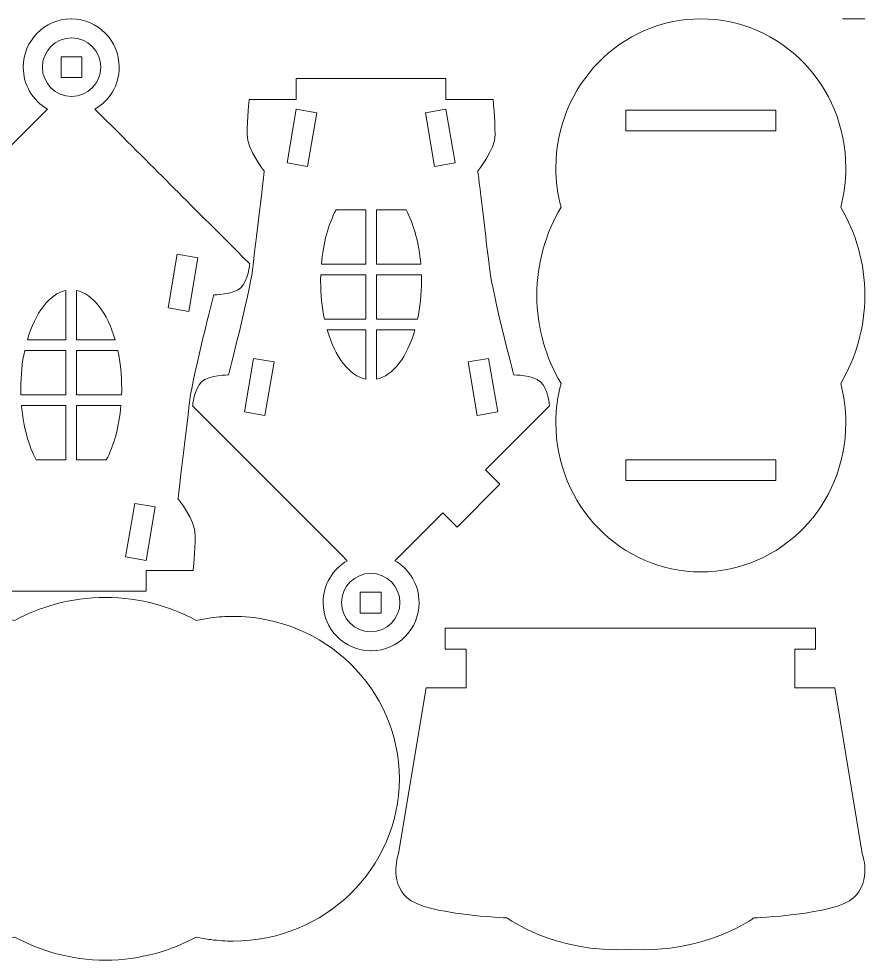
# Model space of a CAD drawing. Header units: centimetres. Extents: x -20.4 to 13.4, y -37.8 to 33.2.
# Drawn here: x 1.15 to 13.43, y -37.51 to -23.96 of the extents above; entities that cross this region are included whole.
import ezdxf

# ---------------------------------------------------------------- set-up
doc = ezdxf.new("R2010")
doc.units = ezdxf.units.CM
doc.header["$MEASUREMENT"] = 0
doc.layers.add('layer 1', color=7, linetype='Continuous')

msp = doc.modelspace()

# ---------------------------------------------------------------- linework, layer by layer
at = {"layer": 'layer 1', "color": 250, "lineweight": 9}
for points, knots in [([(1.90649, -23.96332), (1.90649, -23.96332), (1.90649, -23.96319), (1.90649, -23.96319), (1.90649, -23.96319), (1.90649, -23.96319), (1.90149, -23.96325), (1.90149, -23.96325), (1.90149, -23.96325), (1.90149, -23.96325), (1.89649, -23.96319), (1.89649, -23.96319), (1.89649, -23.96319), (1.89649, -23.96319), (1.89649, -23.96332), (1.89649, -23.96332), (1.89649, -23.96332), (1.51684, -23.96868), (1.2106, -24.27814), (1.2106, -24.65908), (1.2106, -24.65908), (1.2106, -24.91692), (1.35094, -25.14207), (1.5594, -25.26228), (1.5594, -25.26228), (1.5594, -25.26228), (0.87107, -25.95061), (0.87107, -25.95061), (0.87107, -25.95061), (0.87107, -25.95061), (0.66393, -25.74348), (0.66393, -25.74348), (0.66393, -25.74348), (0.66393, -25.74348), (0.04631, -26.36111), (0.04631, -26.36111), (0.04631, -26.36111), (0.04631, -26.36111), (0.25344, -26.56823), (0.25344, -26.56823), (0.25344, -26.56823), (0.25344, -26.56823), (-0.66693, -27.4886), (-0.66693, -27.4886), (-0.66693, -27.4886), (-0.66693, -27.4886), (-0.64673, -27.73691), (-0.53764, -27.83608), (-0.53764, -27.83608), (-0.42855, -27.93525), (-0.15086, -27.93525), (-0.15086, -27.93525), (-0.15086, -27.93525), (-0.15086, -27.93525), (0.1524, -29.09977), (0.19416, -29.44479), (0.19416, -29.44479), (0.23592, -29.78981), (0.36484, -30.87081), (0.36484, -30.87081), (0.36484, -30.87081), (0.36484, -30.87081), (0.11691, -31.16833), (0.11691, -31.39643), (0.11691, -31.39643), (0.11691, -31.62453), (0.14666, -31.89942), (0.14666, -31.89942), (0.14666, -31.89942), (0.14666, -31.89942), (0.82352, -31.89942), (0.82352, -31.89942), (0.82352, -31.89942), (0.82352, -31.89942), (0.82352, -32.19913), (0.82352, -32.19913), (0.82352, -32.19913), (0.82352, -32.19913), (2.97946, -32.19913), (2.97946, -32.19913), (2.97946, -32.19913), (2.97946, -32.19913), (2.97946, -31.89942), (2.97946, -31.89942), (2.97946, -31.89942), (2.97946, -31.89942), (3.65632, -31.89942), (3.65632, -31.89942), (3.65632, -31.89942), (3.65632, -31.89942), (3.68607, -31.62453), (3.68607, -31.39643), (3.68607, -31.39643), (3.68607, -31.16833), (3.43814, -30.87081), (3.43814, -30.87081), (3.43814, -30.87081), (3.43814, -30.87081), (3.56706, -29.78981), (3.60882, -29.44479), (3.60882, -29.44479), (3.65058, -29.09977), (3.95384, -27.93525), (3.95384, -27.93525), (3.95384, -27.93525), (3.95384, -27.93525), (4.23153, -27.93525), (4.34062, -27.83608), (4.34062, -27.83608), (4.44971, -27.73691), (4.46991, -27.4886), (4.46991, -27.4886), (4.46991, -27.4886), (3.45652, -26.47521), (3.17567, -26.19437), (2.24358, -25.26228), (2.24358, -25.26228), (2.45204, -25.14207), (2.59238, -24.91692), (2.59238, -24.65908), (2.59238, -24.65908), (2.59238, -24.27814), (2.28614, -23.96868), (1.90649, -23.96332)], [0, 0, 0, 0, 0.03125, 0.03125, 0.03125, 0.03125, 0.0625, 0.0625, 0.0625, 0.0625, 0.09375, 0.09375, 0.09375, 0.09375, 0.125, 0.125, 0.125, 0.125, 0.15625, 0.15625, 0.15625, 0.15625, 0.1875, 0.1875, 0.1875, 0.1875, 0.21875, 0.21875, 0.21875, 0.21875, 0.25, 0.25, 0.25, 0.25, 0.28125, 0.28125, 0.28125, 0.28125, 0.3125, 0.3125, 0.3125, 0.3125, 0.34375, 0.34375, 0.34375, 0.34375, 0.375, 0.375, 0.375, 0.375, 0.40625, 0.40625, 0.40625, 0.40625, 0.4375, 0.4375, 0.4375, 0.4375, 0.46875, 0.46875, 0.46875, 0.46875, 0.5, 0.5, 0.5, 0.5, 0.53125, 0.53125, 0.53125, 0.53125, 0.5625, 0.5625, 0.5625, 0.5625, 0.59375, 0.59375, 0.59375, 0.59375, 0.625, 0.625, 0.625, 0.625, 0.65625, 0.65625, 0.65625, 0.65625, 0.6875, 0.6875, 0.6875, 0.6875, 0.71875, 0.71875, 0.71875, 0.71875, 0.75, 0.75, 0.75, 0.75, 0.78125, 0.78125, 0.78125, 0.78125, 0.8125, 0.8125, 0.8125, 0.8125, 0.84375, 0.84375, 0.84375, 0.84375, 0.875, 0.875, 0.875, 0.875, 0.90625, 0.90625, 0.90625, 0.90625, 0.9375, 0.9375, 0.9375, 0.9375, 1, 1, 1, 1]), ([(8.87759, -29.77853), (8.87759, -29.58174), (8.90354, -29.3912), (8.9519, -29.21018), (8.9519, -29.21018), (8.73127, -28.84132), (8.60393, -28.40728), (8.60393, -27.9427), (8.60393, -27.9427), (8.60393, -27.47812), (8.73127, -27.04408), (8.9519, -26.67522), (8.9519, -26.67522), (8.90354, -26.4942), (8.87759, -26.30366), (8.87759, -26.10688), (8.87759, -26.10688), (8.87759, -24.92315), (9.81202, -23.96319), (10.96428, -23.96319), (10.96428, -23.96319), (12.11652, -23.96319), (13.05095, -24.92315), (13.05095, -26.10688), (13.05095, -26.10688), (13.05095, -26.30366), (13.02501, -26.4942), (12.97665, -26.67522), (12.97665, -26.67522), (13.19729, -27.04408), (13.32462, -27.47812), (13.32462, -27.9427), (13.32462, -27.9427), (13.32462, -28.40728), (13.19727, -28.84132), (12.97665, -29.21018), (12.97665, -29.21018), (13.02501, -29.3912), (13.05095, -29.58174), (13.05095, -29.77853), (13.05095, -29.77853), (13.05095, -30.96226), (12.11652, -31.92222), (10.96428, -31.92222), (10.96428, -31.92222), (9.81202, -31.92222), (8.87759, -30.96226), (8.87759, -29.77853)], [0, 0, 0, 0, 0.07692308, 0.07692308, 0.07692308, 0.07692308, 0.15384615, 0.15384615, 0.15384615, 0.15384615, 0.23076923, 0.23076923, 0.23076923, 0.23076923, 0.30769231, 0.30769231, 0.30769231, 0.30769231, 0.38461538, 0.38461538, 0.38461538, 0.38461538, 0.46153846, 0.46153846, 0.46153846, 0.46153846, 0.53846154, 0.53846154, 0.53846154, 0.53846154, 0.61538462, 0.61538462, 0.61538462, 0.61538462, 0.69230769, 0.69230769, 0.69230769, 0.69230769, 0.76923077, 0.76923077, 0.76923077, 0.76923077, 0.84615385, 0.84615385, 0.84615385, 0.84615385, 1, 1, 1, 1]), ([(6.21257, -33.05929), (6.21257, -33.05929), (6.21257, -33.05942), (6.21257, -33.05942), (6.21257, -33.05942), (6.21257, -33.05942), (6.21757, -33.05936), (6.21757, -33.05936), (6.21757, -33.05936), (6.21757, -33.05936), (6.22257, -33.05942), (6.22257, -33.05942), (6.22257, -33.05942), (6.22257, -33.05942), (6.22257, -33.05929), (6.22257, -33.05929), (6.22257, -33.05929), (6.60222, -33.05393), (6.90846, -32.74447), (6.90846, -32.36353), (6.90846, -32.36353), (6.90846, -32.10569), (6.76812, -31.88054), (6.55966, -31.76033), (6.55966, -31.76033), (6.55966, -31.76033), (7.24799, -31.072), (7.24799, -31.072), (7.24799, -31.072), (7.24799, -31.072), (7.45513, -31.27913), (7.45513, -31.27913), (7.45513, -31.27913), (7.45513, -31.27913), (8.07275, -30.6615), (8.07275, -30.6615), (8.07275, -30.6615), (8.07275, -30.6615), (7.86562, -30.45438), (7.86562, -30.45438), (7.86562, -30.45438), (7.86562, -30.45438), (8.78599, -29.53401), (8.78599, -29.53401), (8.78599, -29.53401), (8.78599, -29.53401), (8.76579, -29.2857), (8.6567, -29.18653), (8.6567, -29.18653), (8.54761, -29.08736), (8.26992, -29.08736), (8.26992, -29.08736), (8.26992, -29.08736), (8.26992, -29.08736), (7.96666, -27.92284), (7.9249, -27.57782), (7.9249, -27.57782), (7.88314, -27.2328), (7.75422, -26.1518), (7.75422, -26.1518), (7.75422, -26.1518), (7.75422, -26.1518), (8.00215, -25.85428), (8.00215, -25.62618), (8.00215, -25.62618), (8.00215, -25.39808), (7.9724, -25.12319), (7.9724, -25.12319), (7.9724, -25.12319), (7.9724, -25.12319), (7.29554, -25.12319), (7.29554, -25.12319), (7.29554, -25.12319), (7.29554, -25.12319), (7.29554, -24.82348), (7.29554, -24.82348), (7.29554, -24.82348), (7.29554, -24.82348), (5.1396, -24.82348), (5.1396, -24.82348), (5.1396, -24.82348), (5.1396, -24.82348), (5.1396, -25.12319), (5.1396, -25.12319), (5.1396, -25.12319), (5.1396, -25.12319), (4.46274, -25.12319), (4.46274, -25.12319), (4.46274, -25.12319), (4.46274, -25.12319), (4.43299, -25.39808), (4.43299, -25.62618), (4.43299, -25.62618), (4.43299, -25.85428), (4.68092, -26.1518), (4.68092, -26.1518), (4.68092, -26.1518), (4.68092, -26.1518), (4.552, -27.2328), (4.51024, -27.57782), (4.51024, -27.57782), (4.46848, -27.92284), (4.16522, -29.08736), (4.16522, -29.08736), (4.16522, -29.08736), (4.16522, -29.08736), (3.88753, -29.08736), (3.77844, -29.18653), (3.77844, -29.18653), (3.66935, -29.2857), (3.64915, -29.53401), (3.64915, -29.53401), (3.64915, -29.53401), (4.66254, -30.5474), (4.94339, -30.82824), (5.87548, -31.76033), (5.87548, -31.76033), (5.66702, -31.88054), (5.52668, -32.10569), (5.52668, -32.36353), (5.52668, -32.36353), (5.52668, -32.74447), (5.83292, -33.05393), (6.21257, -33.05929)], [0, 0, 0, 0, 0.03125, 0.03125, 0.03125, 0.03125, 0.0625, 0.0625, 0.0625, 0.0625, 0.09375, 0.09375, 0.09375, 0.09375, 0.125, 0.125, 0.125, 0.125, 0.15625, 0.15625, 0.15625, 0.15625, 0.1875, 0.1875, 0.1875, 0.1875, 0.21875, 0.21875, 0.21875, 0.21875, 0.25, 0.25, 0.25, 0.25, 0.28125, 0.28125, 0.28125, 0.28125, 0.3125, 0.3125, 0.3125, 0.3125, 0.34375, 0.34375, 0.34375, 0.34375, 0.375, 0.375, 0.375, 0.375, 0.40625, 0.40625, 0.40625, 0.40625, 0.4375, 0.4375, 0.4375, 0.4375, 0.46875, 0.46875, 0.46875, 0.46875, 0.5, 0.5, 0.5, 0.5, 0.53125, 0.53125, 0.53125, 0.53125, 0.5625, 0.5625, 0.5625, 0.5625, 0.59375, 0.59375, 0.59375, 0.59375, 0.625, 0.625, 0.625, 0.625, 0.65625, 0.65625, 0.65625, 0.65625, 0.6875, 0.6875, 0.6875, 0.6875, 0.71875, 0.71875, 0.71875, 0.71875, 0.75, 0.75, 0.75, 0.75, 0.78125, 0.78125, 0.78125, 0.78125, 0.8125, 0.8125, 0.8125, 0.8125, 0.84375, 0.84375, 0.84375, 0.84375, 0.875, 0.875, 0.875, 0.875, 0.90625, 0.90625, 0.90625, 0.90625, 0.9375, 0.9375, 0.9375, 0.9375, 1, 1, 1, 1]), ([(5.30359, -26.08604), (5.30359, -26.08604), (5.43531, -25.3158), (5.43531, -25.3158), (5.43531, -25.3158), (5.43531, -25.3158), (5.1396, -25.26523), (5.1396, -25.26523), (5.1396, -25.26523), (5.1396, -25.26523), (5.00788, -26.03547), (5.00788, -26.03547), (5.00788, -26.03547), (5.00788, -26.03547), (5.30359, -26.08604), (5.30359, -26.08604)], [0, 0, 0, 0, 0.2, 0.2, 0.2, 0.2, 0.4, 0.4, 0.4, 0.4, 0.6, 0.6, 0.6, 0.6, 1, 1, 1, 1]), ([(7.13155, -26.08604), (7.13155, -26.08604), (6.99983, -25.3158), (6.99983, -25.3158), (6.99983, -25.3158), (6.99983, -25.3158), (7.29554, -25.26523), (7.29554, -25.26523), (7.29554, -25.26523), (7.29554, -25.26523), (7.42726, -26.03547), (7.42726, -26.03547), (7.42726, -26.03547), (7.42726, -26.03547), (7.13155, -26.08604), (7.13155, -26.08604)], [0, 0, 0, 0, 0.2, 0.2, 0.2, 0.2, 0.4, 0.4, 0.4, 0.4, 0.6, 0.6, 0.6, 0.6, 1, 1, 1, 1]), ([(12.0423, -25.27798), (12.0423, -25.27798), (9.88636, -25.27798), (9.88636, -25.27798), (9.88636, -25.27798), (9.88636, -25.27798), (9.88636, -25.57701), (9.88636, -25.57701), (9.88636, -25.57701), (9.88636, -25.57701), (12.0423, -25.57701), (12.0423, -25.57701), (12.0423, -25.57701), (12.0423, -25.57701), (12.0423, -25.27798), (12.0423, -25.27798)], [0, 0, 0, 0, 0.2, 0.2, 0.2, 0.2, 0.4, 0.4, 0.4, 0.4, 0.6, 0.6, 0.6, 0.6, 1, 1, 1, 1]), ([(6.14098, -27.49444), (6.14098, -27.49444), (6.14098, -26.71156), (6.14098, -26.71156), (6.14098, -26.71156), (6.14098, -26.71156), (5.71308, -26.71156), (5.71308, -26.71156), (5.71308, -26.71156), (5.60427, -26.91752), (5.52818, -27.18944), (5.50164, -27.49445), (5.50164, -27.49445), (5.50164, -27.49445), (6.14098, -27.49444), (6.14098, -27.49444)], [0, 0, 0, 0, 0.2, 0.2, 0.2, 0.2, 0.4, 0.4, 0.4, 0.4, 0.6, 0.6, 0.6, 0.6, 1, 1, 1, 1]), ([(6.29426, -27.49444), (6.29426, -27.49444), (6.93361, -27.49445), (6.93361, -27.49445), (6.93361, -27.49445), (6.90707, -27.18944), (6.83098, -26.91752), (6.72217, -26.71156), (6.72217, -26.71156), (6.72217, -26.71156), (6.29426, -26.71156), (6.29426, -26.71156), (6.29426, -26.71156), (6.29426, -26.71156), (6.29426, -27.49444), (6.29426, -27.49444)], [0, 0, 0, 0, 0.2, 0.2, 0.2, 0.2, 0.4, 0.4, 0.4, 0.4, 0.6, 0.6, 0.6, 0.6, 1, 1, 1, 1]), ([(3.29692, -28.12182), (3.29692, -28.12182), (3.59263, -28.1724), (3.59263, -28.1724), (3.59263, -28.1724), (3.59263, -28.1724), (3.72434, -27.40214), (3.72434, -27.40214), (3.72434, -27.40214), (3.72434, -27.40214), (3.42864, -27.35158), (3.42864, -27.35158), (3.42864, -27.35158), (3.42864, -27.35158), (3.29692, -28.12182), (3.29692, -28.12182)], [0, 0, 0, 0, 0.2, 0.2, 0.2, 0.2, 0.4, 0.4, 0.4, 0.4, 0.6, 0.6, 0.6, 0.6, 1, 1, 1, 1]), ([(6.14098, -28.28509), (6.14098, -28.28509), (6.14098, -27.64775), (6.14098, -27.64775), (6.14098, -27.64775), (6.14098, -27.64775), (5.49262, -27.64773), (5.49262, -27.64773), (5.49262, -27.64773), (5.49172, -27.6767), (5.49127, -27.70587), (5.49127, -27.73526), (5.49127, -27.73526), (5.49127, -27.93016), (5.51128, -28.11592), (5.5475, -28.28509), (5.5475, -28.28509), (5.5475, -28.28509), (6.14098, -28.28509), (6.14098, -28.28509)], [0, 0, 0, 0, 0.16666667, 0.16666667, 0.16666667, 0.16666667, 0.33333333, 0.33333333, 0.33333333, 0.33333333, 0.5, 0.5, 0.5, 0.5, 0.66666667, 0.66666667, 0.66666667, 0.66666667, 1, 1, 1, 1]), ([(6.29426, -28.28509), (6.29426, -28.28509), (6.88776, -28.28509), (6.88776, -28.28509), (6.88776, -28.28509), (6.92397, -28.11592), (6.94398, -27.93016), (6.94398, -27.73526), (6.94398, -27.73526), (6.94398, -27.70587), (6.94353, -27.6767), (6.94263, -27.64773), (6.94263, -27.64773), (6.94263, -27.64773), (6.29426, -27.64775), (6.29426, -27.64775), (6.29426, -27.64775), (6.29426, -27.64775), (6.29426, -28.28509), (6.29426, -28.28509)], [0, 0, 0, 0, 0.16666667, 0.16666667, 0.16666667, 0.16666667, 0.33333333, 0.33333333, 0.33333333, 0.33333333, 0.5, 0.5, 0.5, 0.5, 0.66666667, 0.66666667, 0.66666667, 0.66666667, 1, 1, 1, 1]), ([(1.82478, -27.87201), (1.5867, -27.92096), (1.38283, -28.19536), (1.2698, -28.58422), (1.2698, -28.58422), (1.2698, -28.58422), (1.8248, -28.58422), (1.8248, -28.58422), (1.8248, -28.58422), (1.8248, -28.58422), (1.82478, -27.87201), (1.82478, -27.87201)], [0, 0, 0, 0, 0.25, 0.25, 0.25, 0.25, 0.5, 0.5, 0.5, 0.5, 1, 1, 1, 1]), ([(1.97808, -27.87201), (1.97808, -27.87201), (1.97808, -28.58422), (1.97808, -28.58422), (1.97808, -28.58422), (1.97808, -28.58422), (2.53307, -28.58422), (2.53307, -28.58422), (2.53307, -28.58422), (2.42003, -28.19535), (2.21616, -27.92096), (1.97808, -27.87201)], [0, 0, 0, 0, 0.25, 0.25, 0.25, 0.25, 0.5, 0.5, 0.5, 0.5, 1, 1, 1, 1]), ([(6.14098, -29.1506), (6.14098, -29.1506), (6.14098, -28.43839), (6.14098, -28.43839), (6.14098, -28.43839), (6.14098, -28.43839), (5.58599, -28.43839), (5.58599, -28.43839), (5.58599, -28.43839), (5.69903, -28.82726), (5.9029, -29.10165), (6.14098, -29.1506)], [0, 0, 0, 0, 0.25, 0.25, 0.25, 0.25, 0.5, 0.5, 0.5, 0.5, 1, 1, 1, 1]), ([(6.29428, -29.1506), (6.53236, -29.10165), (6.73623, -28.82725), (6.84926, -28.43839), (6.84926, -28.43839), (6.84926, -28.43839), (6.29426, -28.43839), (6.29426, -28.43839), (6.29426, -28.43839), (6.29426, -28.43839), (6.29428, -29.1506), (6.29428, -29.1506)], [0, 0, 0, 0, 0.25, 0.25, 0.25, 0.25, 0.5, 0.5, 0.5, 0.5, 1, 1, 1, 1]), ([(1.8248, -28.73752), (1.8248, -28.73752), (1.2313, -28.73752), (1.2313, -28.73752), (1.2313, -28.73752), (1.19509, -28.90669), (1.17508, -29.09245), (1.17508, -29.28735), (1.17508, -29.28735), (1.17508, -29.31674), (1.17553, -29.34591), (1.17643, -29.37488), (1.17643, -29.37488), (1.17643, -29.37488), (1.8248, -29.37486), (1.8248, -29.37486), (1.8248, -29.37486), (1.8248, -29.37486), (1.8248, -28.73752), (1.8248, -28.73752)], [0, 0, 0, 0, 0.16666667, 0.16666667, 0.16666667, 0.16666667, 0.33333333, 0.33333333, 0.33333333, 0.33333333, 0.5, 0.5, 0.5, 0.5, 0.66666667, 0.66666667, 0.66666667, 0.66666667, 1, 1, 1, 1]), ([(1.97808, -28.73752), (1.97808, -28.73752), (1.97808, -29.37486), (1.97808, -29.37486), (1.97808, -29.37486), (1.97808, -29.37486), (2.62644, -29.37488), (2.62644, -29.37488), (2.62644, -29.37488), (2.62734, -29.34591), (2.62779, -29.31674), (2.62779, -29.28735), (2.62779, -29.28735), (2.62779, -29.09245), (2.60778, -28.90669), (2.57156, -28.73752), (2.57156, -28.73752), (2.57156, -28.73752), (1.97808, -28.73752), (1.97808, -28.73752)], [0, 0, 0, 0, 0.16666667, 0.16666667, 0.16666667, 0.16666667, 0.33333333, 0.33333333, 0.33333333, 0.33333333, 0.5, 0.5, 0.5, 0.5, 0.66666667, 0.66666667, 0.66666667, 0.66666667, 1, 1, 1, 1]), ([(4.82214, -28.90079), (4.82214, -28.90079), (4.52643, -28.85021), (4.52643, -28.85021), (4.52643, -28.85021), (4.52643, -28.85021), (4.39472, -29.62047), (4.39472, -29.62047), (4.39472, -29.62047), (4.39472, -29.62047), (4.69042, -29.67103), (4.69042, -29.67103), (4.69042, -29.67103), (4.69042, -29.67103), (4.82214, -28.90079), (4.82214, -28.90079)], [0, 0, 0, 0, 0.2, 0.2, 0.2, 0.2, 0.4, 0.4, 0.4, 0.4, 0.6, 0.6, 0.6, 0.6, 1, 1, 1, 1]), ([(7.613, -28.90079), (7.613, -28.90079), (7.90871, -28.85021), (7.90871, -28.85021), (7.90871, -28.85021), (7.90871, -28.85021), (8.04042, -29.62047), (8.04042, -29.62047), (8.04042, -29.62047), (8.04042, -29.62047), (7.74472, -29.67103), (7.74472, -29.67103), (7.74472, -29.67103), (7.74472, -29.67103), (7.613, -28.90079), (7.613, -28.90079)], [0, 0, 0, 0, 0.2, 0.2, 0.2, 0.2, 0.4, 0.4, 0.4, 0.4, 0.6, 0.6, 0.6, 0.6, 1, 1, 1, 1]), ([(1.8248, -29.52817), (1.8248, -29.52817), (1.18545, -29.52816), (1.18545, -29.52816), (1.18545, -29.52816), (1.21199, -29.83317), (1.28808, -30.10509), (1.39689, -30.31105), (1.39689, -30.31105), (1.39689, -30.31105), (1.8248, -30.31105), (1.8248, -30.31105), (1.8248, -30.31105), (1.8248, -30.31105), (1.8248, -29.52817), (1.8248, -29.52817)], [0, 0, 0, 0, 0.2, 0.2, 0.2, 0.2, 0.4, 0.4, 0.4, 0.4, 0.6, 0.6, 0.6, 0.6, 1, 1, 1, 1]), ([(1.97808, -29.52817), (1.97808, -29.52817), (1.97808, -30.31105), (1.97808, -30.31105), (1.97808, -30.31105), (1.97808, -30.31105), (2.40598, -30.31105), (2.40598, -30.31105), (2.40598, -30.31105), (2.51479, -30.10509), (2.59088, -29.83317), (2.61742, -29.52816), (2.61742, -29.52816), (2.61742, -29.52816), (1.97808, -29.52817), (1.97808, -29.52817)], [0, 0, 0, 0, 0.2, 0.2, 0.2, 0.2, 0.4, 0.4, 0.4, 0.4, 0.6, 0.6, 0.6, 0.6, 1, 1, 1, 1]), ([(9.88631, -30.30742), (9.88631, -30.30742), (12.04225, -30.30742), (12.04225, -30.30742), (12.04225, -30.30742), (12.04225, -30.30742), (12.04225, -30.60645), (12.04225, -30.60645), (12.04225, -30.60645), (12.04225, -30.60645), (9.88631, -30.60645), (9.88631, -30.60645), (9.88631, -30.60645), (9.88631, -30.60645), (9.88631, -30.30742), (9.88631, -30.30742)], [0, 0, 0, 0, 0.2, 0.2, 0.2, 0.2, 0.4, 0.4, 0.4, 0.4, 0.6, 0.6, 0.6, 0.6, 1, 1, 1, 1]), ([(2.81547, -30.93657), (2.81547, -30.93657), (2.68375, -31.70681), (2.68375, -31.70681), (2.68375, -31.70681), (2.68375, -31.70681), (2.97946, -31.75738), (2.97946, -31.75738), (2.97946, -31.75738), (2.97946, -31.75738), (3.11118, -30.98714), (3.11118, -30.98714), (3.11118, -30.98714), (3.11118, -30.98714), (2.81547, -30.93657), (2.81547, -30.93657)], [0, 0, 0, 0, 0.2, 0.2, 0.2, 0.2, 0.4, 0.4, 0.4, 0.4, 0.6, 0.6, 0.6, 0.6, 1, 1, 1, 1]), ([(6.62478, -34.89878), (6.62478, -34.25294), (6.35567, -33.66807), (5.92067, -33.24463), (5.92067, -33.24463), (5.48747, -32.82295), (4.89002, -32.56209), (4.23109, -32.56209), (4.23109, -32.56209), (4.12709, -32.56209), (4.02038, -32.56944), (3.91171, -32.58366), (3.91171, -32.58366), (3.83889, -32.59317), (3.7682, -32.60552), (3.69975, -32.62054), (3.69975, -32.62054), (3.51889, -32.52177), (3.32451, -32.44273), (3.11976, -32.38652), (3.11976, -32.38652), (2.88705, -32.32263), (2.64393, -32.28843), (2.39527, -32.28843), (2.39527, -32.28843), (2.14661, -32.28843), (1.90349, -32.32263), (1.67078, -32.38652), (1.67078, -32.38652), (1.46603, -32.44273), (1.27165, -32.52177), (1.09079, -32.62054), (1.09079, -32.62054), (1.02234, -32.60552), (0.95165, -32.59317), (0.87883, -32.58366), (0.87883, -32.58366), (0.77016, -32.56944), (0.66344, -32.56209), (0.55944, -32.56209), (0.55944, -32.56209), (-0.09949, -32.56209), (-0.69694, -32.82295), (-1.13014, -33.24463), (-1.13014, -33.24463), (-1.56514, -33.66807), (-1.83425, -34.25294), (-1.83425, -34.89878), (-1.83425, -34.89878), (-1.83425, -35.54461), (-1.56514, -36.12948), (-1.13013, -36.55292), (-1.13013, -36.55292), (-0.69694, -36.97459), (-0.09948, -37.23545), (0.55944, -37.23545), (0.55944, -37.23545), (0.66344, -37.23545), (0.77016, -37.2281), (0.87885, -37.21389), (0.87885, -37.21389), (0.95166, -37.20437), (1.02235, -37.19202), (1.09079, -37.17701), (1.09079, -37.17701), (1.27166, -37.27578), (1.46604, -37.35482), (1.67079, -37.41103), (1.67079, -37.41103), (1.9035, -37.47492), (2.14663, -37.50912), (2.39527, -37.50912), (2.39527, -37.50912), (2.64391, -37.50912), (2.88705, -37.47492), (3.11978, -37.41103), (3.11978, -37.41103), (3.32451, -37.35482), (3.51888, -37.27578), (3.69975, -37.17701), (3.69975, -37.17701), (3.76818, -37.19202), (3.83887, -37.20437), (3.91169, -37.21389), (3.91169, -37.21389), (4.02038, -37.2281), (4.1271, -37.23545), (4.23109, -37.23545), (4.23109, -37.23545), (4.89, -37.23545), (5.48747, -36.97459), (5.92066, -36.55292), (5.92066, -36.55292), (6.35567, -36.12948), (6.62478, -35.54461), (6.62478, -34.89878)], [0, 0, 0, 0, 0.04, 0.04, 0.04, 0.04, 0.08, 0.08, 0.08, 0.08, 0.12, 0.12, 0.12, 0.12, 0.16, 0.16, 0.16, 0.16, 0.2, 0.2, 0.2, 0.2, 0.24, 0.24, 0.24, 0.24, 0.28, 0.28, 0.28, 0.28, 0.32, 0.32, 0.32, 0.32, 0.36, 0.36, 0.36, 0.36, 0.4, 0.4, 0.4, 0.4, 0.44, 0.44, 0.44, 0.44, 0.48, 0.48, 0.48, 0.48, 0.52, 0.52, 0.52, 0.52, 0.56, 0.56, 0.56, 0.56, 0.6, 0.6, 0.6, 0.6, 0.64, 0.64, 0.64, 0.64, 0.68, 0.68, 0.68, 0.68, 0.72, 0.72, 0.72, 0.72, 0.76, 0.76, 0.76, 0.76, 0.8, 0.8, 0.8, 0.8, 0.84, 0.84, 0.84, 0.84, 0.88, 0.88, 0.88, 0.88, 0.92, 0.92, 0.92, 0.92, 1, 1, 1, 1])]:
    msp.add_open_spline(points, degree=3, knots=knots, dxfattribs=at)
msp.add_open_spline([(13.32462, -23.96319), (13.32462, -23.96319), (13.00061, -23.96319), (13.00061, -23.96319)], degree=3, dxfattribs=at)
at = {"layer": 'layer 1', "color": 242, "lineweight": 9}
for points, knots in [([(1.90648, -24.23877), (2.13856, -24.23877), (2.32674, -24.42698), (2.32674, -24.65907), (2.32674, -24.65907), (2.32674, -24.89114), (2.13856, -25.07935), (1.90648, -25.07935), (1.90648, -25.07935), (1.67439, -25.07935), (1.4862, -24.89114), (1.4862, -24.65907), (1.4862, -24.65907), (1.4862, -24.42698), (1.67439, -24.23877), (1.90648, -24.23877)], [0, 0, 0, 0, 0.2, 0.2, 0.2, 0.2, 0.4, 0.4, 0.4, 0.4, 0.6, 0.6, 0.6, 0.6, 1, 1, 1, 1]), ([(1.75646, -24.50904), (1.75646, -24.50904), (2.05646, -24.50904), (2.05646, -24.50904), (2.05646, -24.50904), (2.05646, -24.50904), (2.05646, -24.80905), (2.05646, -24.80905), (2.05646, -24.80905), (2.05646, -24.80905), (1.75646, -24.80905), (1.75646, -24.80905), (1.75646, -24.80905), (1.75646, -24.80905), (1.75646, -24.50904), (1.75646, -24.50904)], [0, 0, 0, 0, 0.2, 0.2, 0.2, 0.2, 0.4, 0.4, 0.4, 0.4, 0.6, 0.6, 0.6, 0.6, 1, 1, 1, 1]), ([(6.21258, -32.78384), (5.9805, -32.78384), (5.79232, -32.59563), (5.79232, -32.36354), (5.79232, -32.36354), (5.79232, -32.13147), (5.9805, -31.94326), (6.21258, -31.94326), (6.21258, -31.94326), (6.44467, -31.94326), (6.63286, -32.13147), (6.63286, -32.36354), (6.63286, -32.36354), (6.63286, -32.59563), (6.44467, -32.78384), (6.21258, -32.78384)], [0, 0, 0, 0, 0.2, 0.2, 0.2, 0.2, 0.4, 0.4, 0.4, 0.4, 0.6, 0.6, 0.6, 0.6, 1, 1, 1, 1]), ([(6.3626, -32.51357), (6.3626, -32.51357), (6.0626, -32.51357), (6.0626, -32.51357), (6.0626, -32.51357), (6.0626, -32.51357), (6.0626, -32.21356), (6.0626, -32.21356), (6.0626, -32.21356), (6.0626, -32.21356), (6.3626, -32.21356), (6.3626, -32.21356), (6.3626, -32.21356), (6.3626, -32.21356), (6.3626, -32.51357), (6.3626, -32.51357)], [0, 0, 0, 0, 0.2, 0.2, 0.2, 0.2, 0.4, 0.4, 0.4, 0.4, 0.6, 0.6, 0.6, 0.6, 1, 1, 1, 1]), ([(9.94961, -32.73355), (9.94961, -32.73355), (7.28488, -32.73355), (7.28488, -32.73355), (7.28488, -32.73355), (7.28488, -32.73355), (7.28488, -33.03355), (7.28488, -33.03355), (7.28488, -33.03355), (7.28488, -33.03355), (7.58488, -33.03355), (7.58488, -33.03355), (7.58488, -33.03355), (7.58488, -33.03355), (7.58488, -33.58979), (7.58488, -33.58979), (7.58488, -33.58979), (7.58488, -33.58979), (7.00839, -33.58979), (7.00839, -33.58979), (7.00839, -33.58979), (7.00839, -33.58979), (6.61339, -35.97183), (6.61339, -35.97183), (6.61339, -35.97183), (6.61339, -35.97183), (6.46927, -36.3663), (6.73616, -36.61184), (6.73616, -36.61184), (7.00305, -36.85738), (8.17205, -36.90008), (8.17205, -36.90008), (8.17205, -36.90008), (8.17205, -36.90008), (8.84448, -37.40948), (9.94961, -37.35662), (9.94961, -37.35662), (11.05474, -37.40948), (11.72717, -36.90008), (11.72717, -36.90008), (11.72717, -36.90008), (11.72717, -36.90008), (12.89617, -36.85738), (13.16306, -36.61184), (13.16306, -36.61184), (13.42995, -36.3663), (13.28583, -35.97183), (13.28583, -35.97183), (13.28583, -35.97183), (13.28583, -35.97183), (12.89083, -33.58979), (12.89083, -33.58979), (12.89083, -33.58979), (12.89083, -33.58979), (12.31434, -33.58979), (12.31434, -33.58979), (12.31434, -33.58979), (12.31434, -33.58979), (12.31434, -33.03355), (12.31434, -33.03355), (12.31434, -33.03355), (12.31434, -33.03355), (12.61434, -33.03355), (12.61434, -33.03355), (12.61434, -33.03355), (12.61434, -33.03355), (12.61434, -32.73355), (12.61434, -32.73355), (12.61434, -32.73355), (12.61434, -32.73355), (9.94961, -32.73355), (9.94961, -32.73355)], [0, 0, 0, 0, 0.05263158, 0.05263158, 0.05263158, 0.05263158, 0.10526316, 0.10526316, 0.10526316, 0.10526316, 0.15789474, 0.15789474, 0.15789474, 0.15789474, 0.21052632, 0.21052632, 0.21052632, 0.21052632, 0.26315789, 0.26315789, 0.26315789, 0.26315789, 0.31578947, 0.31578947, 0.31578947, 0.31578947, 0.36842105, 0.36842105, 0.36842105, 0.36842105, 0.42105263, 0.42105263, 0.42105263, 0.42105263, 0.47368421, 0.47368421, 0.47368421, 0.47368421, 0.52631579, 0.52631579, 0.52631579, 0.52631579, 0.57894737, 0.57894737, 0.57894737, 0.57894737, 0.63157895, 0.63157895, 0.63157895, 0.63157895, 0.68421053, 0.68421053, 0.68421053, 0.68421053, 0.73684211, 0.73684211, 0.73684211, 0.73684211, 0.78947368, 0.78947368, 0.78947368, 0.78947368, 0.84210526, 0.84210526, 0.84210526, 0.84210526, 0.89473684, 0.89473684, 0.89473684, 0.89473684, 1, 1, 1, 1])]:
    msp.add_open_spline(points, degree=3, knots=knots, dxfattribs=at)

doc.saveas('drawing.dxf')
